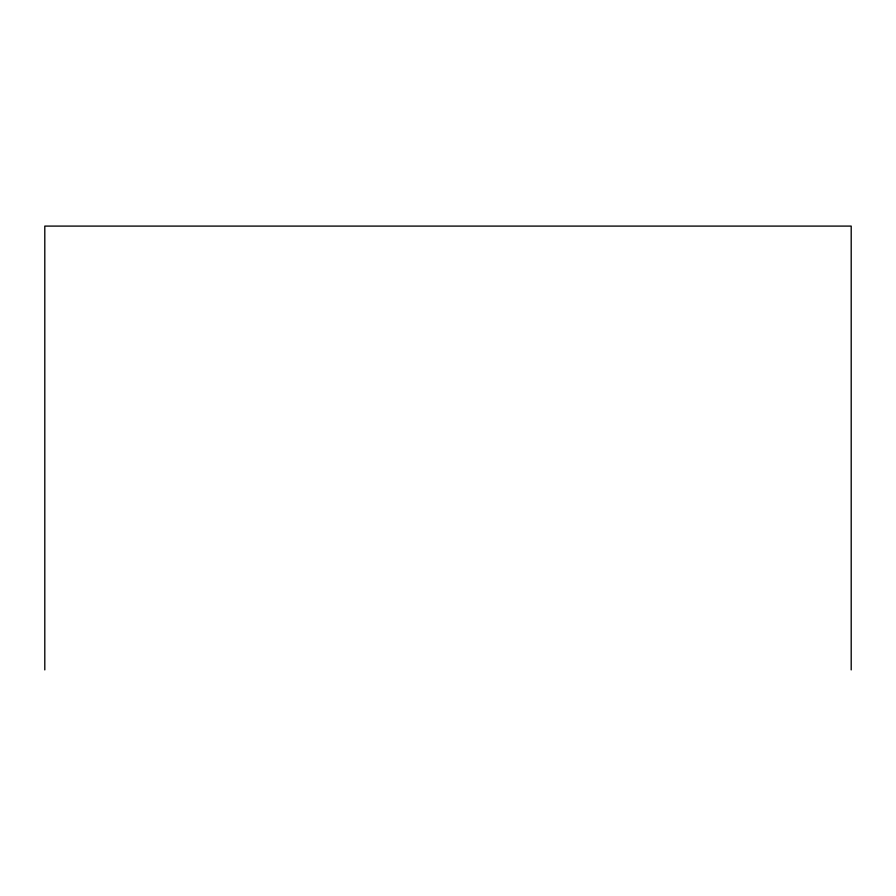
<?xml version="1.0" encoding="UTF-8"?>
<svg xmlns="http://www.w3.org/2000/svg" width="896" height="896" viewBox="0 0 896 896"><rect width="100%" height="100%" fill="white"/><g stroke="black" fill="none" stroke-linecap="round" stroke-linejoin="round"><path stroke-width="1.34" d="M851.2 669.906L851.2 226.094L44.8 226.094L44.8 669.906"/></g></svg>
